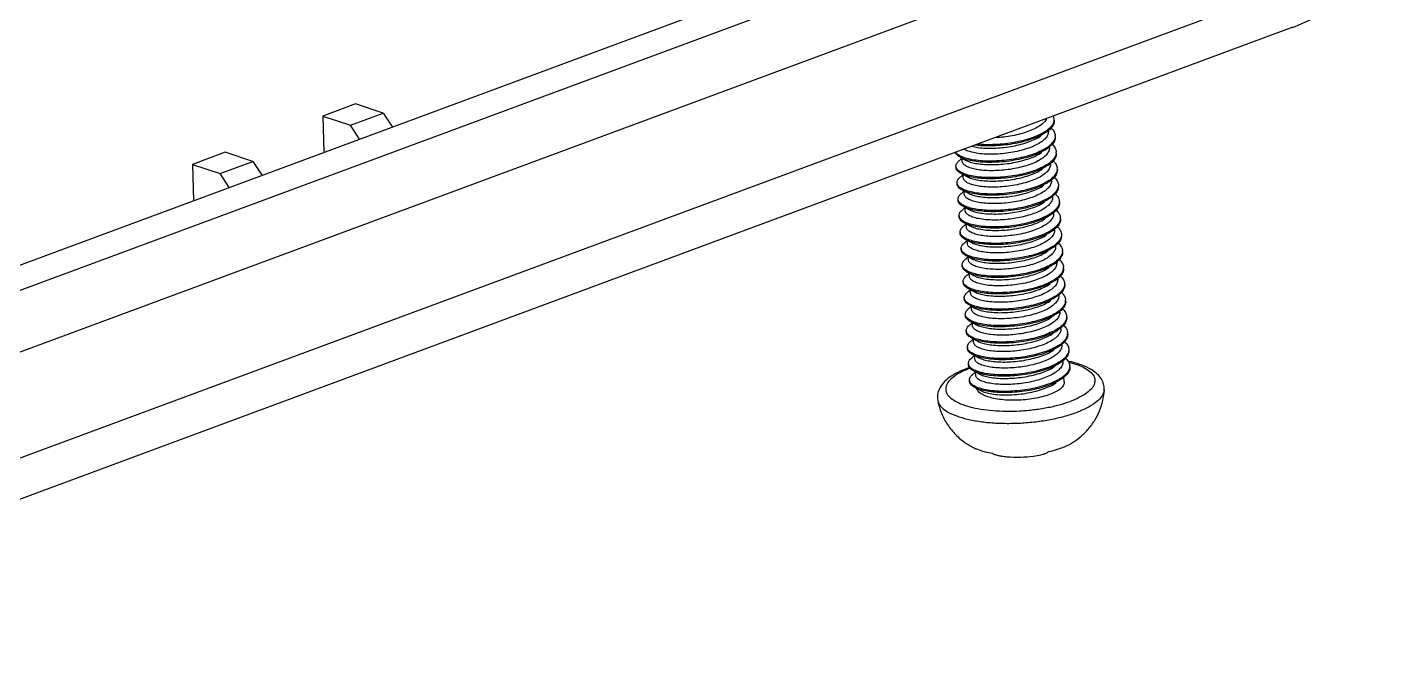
# Model space of a CAD drawing. Header units: millimetres. Extents: x 1751 to 2112, y -224 to 27.
# Drawn here: x 1864.15 to 1892.13, y -198.1 to -185.34 of the extents above; entities that cross this region are included whole.
import ezdxf

# ---------------------------------------------------------------- set-up
doc = ezdxf.new("R2010")
doc.units = ezdxf.units.MM

# ---------------------------------------------------------------- blocks, each defined once
blk = doc.blocks.new('*u4')
at = {"color": 7, "linetype": 'Continuous'}
for p, q in [((53.658, -17.099), (13.625, -31.932)), ((54.498, -17.364), (14.425, -32.212)), ((55.224, -18.497), (15.151, -33.345)), ((55.462, -20.82), (15.292, -35.704)), ((54.983, -21.93), (14.813, -36.815)), ((33.654, -23.675), (32.913, -23.95)), ((33.543, -24.159), (34.284, -23.885)), ((34.284, -23.885), (33.654, -23.675)), ((34.284, -23.885), (34.494, -24.2)), ((32.913, -23.95), (33.543, -24.159)), ((32.913, -23.95), (32.932, -24.779)), ((33.742, -24.479), (33.543, -24.159)), ((49.421, -24.294), (49.42, -24.278)), ((30.689, -24.774), (29.947, -25.049)), ((31.319, -24.984), (30.689, -24.774)), ((49.445, -24.668), (49.444, -24.65)), ((29.947, -25.049), (30.577, -25.258)), ((29.947, -25.049), (29.967, -25.877)), ((30.577, -25.258), (31.319, -24.984)), ((31.319, -24.984), (31.528, -25.299)), ((47.317, -25.095), (47.319, -25.123)), ((47.456, -24.917), (47.422, -24.94)), ((47.456, -24.907), (47.554, -24.958)), ((47.46, -24.981), (47.456, -24.907)), ((49.468, -25.043), (49.467, -25.026)), ((30.776, -25.577), (30.577, -25.258)), ((47.341, -25.469), (47.343, -25.497)), ((47.48, -25.291), (47.446, -25.315)), ((47.479, -25.282), (47.577, -25.332)), ((47.484, -25.356), (47.479, -25.282)), ((49.492, -25.417), (49.491, -25.399)), ((47.504, -25.665), (47.469, -25.689)), ((47.503, -25.656), (47.601, -25.707)), ((47.508, -25.73), (47.503, -25.656)), ((49.515, -25.791), (49.514, -25.774)), ((47.364, -25.843), (47.366, -25.871)), ((47.527, -26.039), (47.493, -26.063)), ((47.527, -26.03), (47.624, -26.081)), ((47.531, -26.104), (47.527, -26.03)), ((47.388, -26.217), (47.39, -26.245)), ((47.551, -26.414), (47.516, -26.437)), ((47.55, -26.404), (47.648, -26.455)), ((47.555, -26.478), (47.55, -26.404)), ((49.539, -26.165), (49.538, -26.149)), ((47.412, -26.591), (47.413, -26.619)), ((49.563, -26.539), (49.562, -26.522)), ((47.435, -26.966), (47.437, -26.994)), ((47.574, -26.788), (47.54, -26.811)), ((47.574, -26.778), (47.672, -26.829)), ((47.578, -26.852), (47.574, -26.778)), ((49.586, -26.914), (49.585, -26.898)), ((47.459, -27.34), (47.461, -27.368)), ((47.598, -27.162), (47.564, -27.186)), ((47.597, -27.153), (47.695, -27.204)), ((47.602, -27.227), (47.597, -27.153)), ((49.61, -27.288), (49.609, -27.27)), ((47.621, -27.536), (47.587, -27.56)), ((47.621, -27.527), (47.719, -27.578)), ((47.626, -27.601), (47.621, -27.527)), ((49.633, -27.662), (49.632, -27.648)), ((47.482, -27.714), (47.484, -27.742)), ((47.645, -27.91), (47.611, -27.934)), ((47.644, -27.901), (47.742, -27.952)), ((47.649, -27.975), (47.644, -27.901)), ((47.506, -28.088), (47.508, -28.116)), ((47.669, -28.285), (47.634, -28.308)), ((47.668, -28.275), (47.766, -28.326)), ((47.673, -28.349), (47.668, -28.275)), ((49.598, -28.036), (49.596, -28.037)), ((49.657, -28.036), (49.656, -28.018)), ((47.53, -28.463), (47.531, -28.491)), ((49.681, -28.41), (49.68, -28.396)), ((47.553, -28.837), (47.555, -28.865)), ((47.692, -28.659), (47.658, -28.683)), ((47.692, -28.65), (47.789, -28.7)), ((47.696, -28.723), (47.692, -28.65)), ((49.704, -28.785), (49.703, -28.766)), ((47.577, -29.211), (47.579, -29.239)), ((47.716, -29.033), (47.682, -29.057)), ((47.715, -29.024), (47.813, -29.075)), ((47.72, -29.098), (47.715, -29.024)), ((49.728, -29.159), (49.727, -29.144)), ((47.739, -29.407), (47.705, -29.431)), ((47.739, -29.398), (47.837, -29.449)), ((47.744, -29.472), (47.739, -29.398)), ((49.751, -29.533), (49.75, -29.515)), ((47.6, -29.585), (47.602, -29.613)), ((47.763, -29.782), (47.729, -29.805)), ((47.762, -29.772), (47.86, -29.823)), ((47.767, -29.846), (47.762, -29.772)), ((47.624, -29.959), (47.626, -29.987)), ((47.777, -30.142), (47.884, -30.197)), ((49.781, -30), (49.774, -29.891)), ((47.688, -31.478), (47.69, -31.479))]:
    blk.add_line(p, q, dxfattribs=at)
blk.add_lwpolyline([(54.983, -21.931), (55.669, -21.63), (56.322, -21.214), (56.819, -20.718), (57.151, -20.127), (57.279, -19.493), (57.27, -19.209)], dxfattribs=at)
for centre, radius, start, end in [((48.983, -23.72), 0.687, 307.4365, 309.4639), ((49.354, -24.028), 0.199, 3.9074, 23.5445), ((49.366, -24.027), 0.188, 353.4701, 3.9199), ((48.922, -23.639), 0.789, 303.5596, 307.3858), ((48.948, -23.702), 0.746, 304.5878, 308.5887), ((48.994, -23.76), 0.672, 308.6499, 309.4129), ((49.387, -24.399), 0.191, 354.9177, 3.2007), ((47.442, -24.694), 0.152, 211.2913, 214.8349), ((48.93, -23.993), 0.814, 303.7715, 307.0373), ((48.928, -24.014), 0.822, 304.6822, 306.3819), ((48.979, -24.084), 0.736, 306.3643, 308.432), ((49.003, -24.088), 0.694, 307.0245, 309.4119), ((49.025, -24.142), 0.662, 308.4537, 309.439), ((49.417, -24.776), 0.184, 355.0694, 3.9917), ((48.968, -24.386), 0.79, 303.533, 307.3411), ((48.997, -24.452), 0.744, 304.5747, 308.5792), ((49.033, -24.472), 0.683, 307.3931, 309.4975), ((49.045, -24.513), 0.666, 308.6435, 309.442), ((49.431, -25.148), 0.194, 355.0031, 3.178), ((47.717, -24.693), 0.608, 244.5047, 245.1552), ((48.975, -24.737), 0.819, 303.7754, 307.011), ((48.985, -24.777), 0.805, 304.6788, 307.0277), ((49.043, -24.828), 0.705, 307.0112, 309.3663), ((49.03, -24.837), 0.729, 307.0323, 308.4299), ((49.068, -24.884), 0.669, 308.4375, 309.3952), ((48.931, -25.009), 0.942, 302.2105, 303.569), ((49.014, -25.132), 0.794, 303.5114, 307.292), ((49.044, -25.2), 0.744, 304.5632, 308.5645), ((49.082, -25.223), 0.679, 307.3454, 309.521), ((49.095, -25.265), 0.662, 308.632, 309.4667), ((47.763, -25.444), 0.605, 244.466, 245.8431), ((49.476, -25.896), 0.196, 355.1073, 3.2055), ((49.042, -25.539), 0.788, 304.668, 307.6855), ((49.081, -25.59), 0.724, 307.7106, 308.4361), ((49.108, -25.625), 0.68, 308.4346, 309.3496), ((49.52, -26.272), 0.176, 355.2115, 4.0403), ((47.811, -26.192), 0.606, 244.4107, 246.5204), ((48.982, -25.764), 0.934, 302.7808, 303.5654), ((49.058, -25.876), 0.798, 303.4966, 307.2398), ((49.091, -25.948), 0.745, 304.5546, 308.5448), ((49.131, -25.973), 0.677, 307.2943, 309.5342), ((49.145, -26.017), 0.658, 308.6156, 309.4872), ((49.08, -26.25), 0.8, 303.7133, 307.5156), ((49.099, -26.301), 0.771, 304.6488, 308.409), ((49.131, -26.318), 0.715, 307.5542, 309.2918), ((49.147, -26.363), 0.693, 308.4492, 309.3054), ((49.568, -27.02), 0.175, 355.0622, 3.9439), ((49.033, -26.518), 0.927, 303.3589, 303.5669), ((49.101, -26.619), 0.805, 303.4909, 307.1857), ((49.137, -26.695), 0.747, 304.5505, 308.5211), ((49.179, -26.723), 0.676, 307.2414, 309.5371), ((49.194, -26.767), 0.655, 308.5953, 309.504), ((49.13, -27.002), 0.795, 303.6833, 307.5039), ((49.151, -27.056), 0.763, 304.6373, 308.5655), ((49.183, -27.072), 0.707, 307.5413, 309.2688), ((49.188, -27.104), 0.702, 308.6158, 309.1001), ((49.195, -27.112), 0.692, 309.1005, 309.2707), ((49.568, -27.394), 0.199, 347.1684, 3.3702), ((47.858, -27.365), 0.55, 241.5163, 243.9594), ((49.15, -27.37), 0.803, 303.8833, 307.1488), ((49.226, -27.471), 0.676, 307.1884, 309.5298), ((49.242, -27.517), 0.653, 308.5706, 309.5175), ((49.617, -28.143), 0.196, 348.7647, 3.5315), ((47.912, -28.1), 0.565, 242.294, 243.9622), ((49.179, -27.753), 0.792, 303.6517, 307.4842), ((49.201, -27.809), 0.757, 304.6267, 308.5807), ((49.231, -27.822), 0.706, 307.5304, 309.3087), ((49.241, -27.86), 0.692, 308.6332, 309.2991), ((49.148, -28.047), 0.889, 303.8438, 304.5435), ((49.29, -28.266), 0.652, 308.5447, 309.5285), ((49.667, -28.892), 0.193, 350.3598, 3.6842), ((49.228, -28.503), 0.79, 303.6195, 307.4572), ((49.253, -28.563), 0.75, 304.6058, 308.5896), ((49.283, -28.576), 0.699, 307.505, 309.3705), ((49.296, -28.618), 0.68, 308.6468, 309.3669), ((47.965, -28.835), 0.579, 243.0482, 243.9728), ((49.206, -28.811), 0.87, 303.8396, 305.1521), ((49.254, -28.879), 0.787, 305.1333, 307.0941), ((49.284, -28.946), 0.739, 306.0673, 308.4396), ((49.318, -28.964), 0.681, 307.0908, 309.4858), ((49.333, -29.009), 0.659, 308.4694, 309.4572), ((48.528, -32.223), 2.707, 109.5057, 110.3286), ((48.454, -31.869), 2.328, 110.4458, 111.6105), ((49.23, -28.873), 0.83, 304.6813, 306.0955), ((49.717, -29.64), 0.191, 351.955, 3.8184), ((48.018, -29.571), 0.594, 243.7809, 243.99), ((47.125, -30.379), 0.226, 189.5679, 194.9172), ((49.403, -30.476), 1.068, 296.7945, 300.5008), ((49.462, -30.579), 0.949, 300.5656, 301.2252), ((48.493, -29.978), 1.703, 241.8327, 244.946)]:
    blk.add_arc(centre, radius, start, end, dxfattribs=at)
for points, start_tangent, end_tangent in [([(49.379, -24.009), (49.369, -24.03), (49.303, -24.11), (49.202, -24.187), (49.071, -24.256)], (-0.418698, -0.908126), (-0.91084, -0.412759)), ([(49.553, -24.048), (49.519, -24.141), (49.441, -24.232), (49.42, -24.251)], (-0.115013, -0.993364), (-0.771874, -0.635776)), ([(49.555, -24.042), (49.554, -24.077), (49.521, -24.169), (49.443, -24.26), (49.421, -24.279)], (0.067235, -0.997737), (-0.77257, -0.634929)), ([(49.479, -24.218), (49.54, -24.285), (49.576, -24.374), (49.577, -24.389)], (0.759089, -0.650986), (0.057023, -0.998373)), ([(47.679, -24.637), (47.822, -24.664), (47.991, -24.679), (48.177, -24.68), (48.37, -24.668), (48.562, -24.642), (48.752, -24.604), (48.93, -24.553), (49.086, -24.492)], (0.970626, -0.240592), (0.91084, 0.412759)), ([(49.372, -24.316), (49.324, -24.347), (49.169, -24.426), (48.984, -24.494), (48.777, -24.551), (48.555, -24.593), (48.327, -24.619), (48.103, -24.629), (47.891, -24.624), (47.754, -24.611)], (-0.822633, -0.568573), (-0.99187, 0.127253)), ([(49.23, -24.369), (49.168, -24.398), (48.983, -24.466), (48.775, -24.523), (48.553, -24.564), (48.326, -24.591), (48.101, -24.601), (47.89, -24.596), (47.813, -24.589)], (-0.898157, -0.439676), (-0.995128, 0.098591)), ([(49.071, -24.256), (48.916, -24.317), (48.742, -24.367), (48.553, -24.406), (48.359, -24.432), (48.206, -24.443)], (-0.91084, -0.412759), (-0.998988, -0.044977)), ([(49.086, -24.492), (49.216, -24.423), (49.247, -24.402)], (0.91084, 0.412759), (0.822476, 0.5688)), ([(49.421, -24.294), (49.42, -24.324), (49.392, -24.405), (49.326, -24.485), (49.225, -24.561), (49.095, -24.63)], (0.066776, -0.997768), (-0.91084, -0.412759)), ([(49.358, -24.297), (49.322, -24.319), (49.23, -24.369)], (-0.832692, -0.553737), (-0.898157, -0.439676)), ([(49.577, -24.416), (49.566, -24.466), (49.511, -24.559), (49.444, -24.625)], (-0.087475, -0.996167), (-0.772246, -0.635324)), ([(49.579, -24.417), (49.568, -24.494), (49.513, -24.587), (49.445, -24.653)], (0.057023, -0.998373), (-0.772246, -0.635324)), ([(47.419, -24.888), (47.387, -24.87), (47.319, -24.809), (47.302, -24.777)], (-0.887027, 0.461717), (-0.337849, 0.9412)), ([(47.429, -24.866), (47.385, -24.842), (47.317, -24.781)], (-0.89856, 0.43885), (-0.571082, 0.820893)), ([(49.396, -24.69), (49.279, -24.759), (49.109, -24.834), (48.913, -24.897), (48.697, -24.946), (48.472, -24.981), (48.245, -25), (48.025, -25.003), (47.822, -24.99), (47.643, -24.962), (47.496, -24.922), (47.419, -24.888)], (-0.822232, -0.569153), (-0.887027, 0.461717)), ([(49.256, -24.742), (49.108, -24.806), (48.911, -24.869), (48.696, -24.918), (48.47, -24.953), (48.243, -24.972), (48.023, -24.975), (47.82, -24.962), (47.642, -24.934), (47.495, -24.894), (47.429, -24.866)], (-0.897253, -0.441518), (-0.89856, 0.43885)), ([(49.095, -24.63), (48.938, -24.691), (48.757, -24.743), (48.564, -24.782), (48.37, -24.807), (48.178, -24.819), (47.993, -24.817), (47.824, -24.801), (47.683, -24.774), (47.571, -24.737), (47.505, -24.703)], (-0.91084, -0.412759), (-0.828357, 0.5602)), ([(47.554, -24.958), (47.586, -24.974), (47.7, -25.011), (47.842, -25.038), (48.01, -25.053), (48.194, -25.054), (48.384, -25.043), (48.579, -25.018), (48.772, -24.979), (48.953, -24.927), (49.11, -24.866)], (0.887223, -0.46134), (0.91084, 0.412759)), ([(49.11, -24.866), (49.241, -24.796), (49.271, -24.777)], (0.91084, 0.412759), (0.822527, 0.568727)), ([(49.444, -24.669), (49.444, -24.695), (49.418, -24.775), (49.353, -24.856), (49.251, -24.934), (49.118, -25.004)], (0.067203, -0.997739), (-0.91084, -0.412759)), ([(49.383, -24.67), (49.277, -24.731), (49.256, -24.742)], (-0.830725, -0.556683), (-0.897253, -0.441518)), ([(49.6, -24.791), (49.569, -24.884), (49.494, -24.975), (49.467, -24.999)], (-0.087037, -0.996205), (-0.771482, -0.636252)), ([(49.602, -24.791), (49.602, -24.82), (49.571, -24.912), (49.496, -25.004), (49.468, -25.028)], (0.068609, -0.997644), (-0.772245, -0.635325)), ([(49.505, -24.594), (49.527, -24.615), (49.586, -24.701), (49.601, -24.763)], (0.752607, -0.65847), (0.068609, -0.997644)), ([(47.318, -25.095), (47.322, -25.057), (47.365, -24.988), (47.422, -24.94)], (-0.057944, 0.99832), (0.823214, 0.567731)), ([(47.324, -25.125), (47.318, -25.095)], (-0.331652, 0.943402), (-0.057944, 0.99832)), ([(47.442, -25.262), (47.373, -25.216), (47.326, -25.153), (47.32, -25.123)], (-0.888809, 0.458277), (-0.057944, 0.99832)), ([(47.455, -25.242), (47.371, -25.188), (47.324, -25.125)], (-0.902586, 0.430509), (-0.331652, 0.943402)), ([(49.419, -25.064), (49.379, -25.09), (49.227, -25.17), (49.043, -25.239), (48.837, -25.296), (48.616, -25.339), (48.388, -25.366), (48.163, -25.378), (47.951, -25.373), (47.758, -25.353), (47.594, -25.319), (47.463, -25.273), (47.442, -25.262)], (-0.822731, -0.568431), (-0.888809, 0.458277)), ([(49.118, -25.004), (48.963, -25.065), (48.789, -25.115), (48.601, -25.154), (48.407, -25.18), (48.215, -25.192), (48.031, -25.192), (47.865, -25.178), (47.722, -25.152), (47.605, -25.116), (47.519, -25.07), (47.471, -25.018), (47.461, -24.981)], (-0.91084, -0.412759), (-0.078599, 0.996906)), ([(49.277, -25.117), (49.225, -25.142), (49.042, -25.211), (48.835, -25.268), (48.614, -25.311), (48.386, -25.338), (48.162, -25.35), (47.949, -25.345), (47.756, -25.325), (47.592, -25.291), (47.462, -25.245)], (-0.898313, -0.439355), (-0.907416, 0.420235)), ([(49.133, -25.24), (49.266, -25.17), (49.295, -25.151)], (0.91084, 0.412759), (0.822555, 0.568686)), ([(49.468, -25.043), (49.467, -25.072), (49.439, -25.153), (49.373, -25.234), (49.272, -25.31), (49.142, -25.379)], (0.066952, -0.997756), (-0.91084, -0.412759)), ([(49.405, -25.045), (49.378, -25.062), (49.277, -25.117)], (-0.83292, -0.553393), (-0.898313, -0.439355)), ([(49.624, -25.165), (49.615, -25.209), (49.563, -25.302), (49.491, -25.373)], (-0.086193, -0.996278), (-0.77273, -0.634735)), ([(49.626, -25.165), (49.617, -25.237), (49.565, -25.33), (49.492, -25.401)], (0.05644, -0.998406), (-0.77273, -0.634735)), ([(49.527, -24.966), (49.584, -25.029), (49.622, -25.117), (49.624, -25.137)], (0.758694, -0.651447), (0.05644, -0.998406)), ([(47.341, -25.469), (47.341, -25.468), (47.36, -25.399), (47.424, -25.331), (47.446, -25.315)], (-0.065577, 0.997848), (0.822622, 0.568589)), ([(47.346, -25.495), (47.341, -25.469)], (-0.32387, 0.946102), (-0.065577, 0.997848)), ([(47.476, -25.614), (47.437, -25.594), (47.367, -25.533), (47.346, -25.495)], (-0.898385, 0.439209), (-0.32387, 0.946102)), ([(49.443, -25.439), (49.335, -25.503), (49.167, -25.578), (48.972, -25.642), (48.758, -25.692), (48.532, -25.728), (48.305, -25.748), (48.085, -25.752), (47.881, -25.74), (47.7, -25.713), (47.551, -25.673), (47.466, -25.637)], (-0.822183, -0.569223), (-0.887311, 0.461171)), ([(49.303, -25.491), (49.166, -25.55), (48.97, -25.614), (48.756, -25.664), (48.531, -25.7), (48.303, -25.72), (48.083, -25.724), (47.879, -25.712), (47.699, -25.685), (47.549, -25.645), (47.476, -25.614)], (-0.897293, -0.441436), (-0.898385, 0.439209)), ([(49.142, -25.379), (48.985, -25.44), (48.804, -25.491), (48.611, -25.53), (48.417, -25.555), (48.225, -25.567), (48.04, -25.565), (47.872, -25.55), (47.73, -25.523), (47.618, -25.486), (47.537, -25.44), (47.493, -25.388), (47.484, -25.355)], (-0.91084, -0.412759), (-0.071519, 0.997439)), ([(47.577, -25.332), (47.614, -25.35), (47.73, -25.387), (47.873, -25.413), (48.041, -25.427), (48.223, -25.428), (48.415, -25.416), (48.61, -25.391), (48.801, -25.352), (48.978, -25.301), (49.133, -25.24)], (0.886989, -0.46179), (0.91084, 0.412759)), ([(49.492, -25.417), (49.491, -25.449), (49.462, -25.529), (49.397, -25.608), (49.296, -25.684), (49.166, -25.753)], (0.064929, -0.99789), (-0.91084, -0.412759)), ([(49.43, -25.418), (49.334, -25.475), (49.303, -25.491)], (-0.830891, -0.556435), (-0.897293, -0.441436)), ([(49.551, -25.342), (49.569, -25.358), (49.631, -25.444), (49.648, -25.511)], (0.753656, -0.657269), (0.069337, -0.997593)), ([(47.466, -25.637), (47.439, -25.622), (47.369, -25.562), (47.343, -25.497)], (-0.887311, 0.461171), (-0.065577, 0.997848)), ([(47.365, -25.843), (47.368, -25.81), (47.408, -25.741), (47.469, -25.689)], (-0.064154, 0.99794), (0.823845, 0.566815)), ([(49.166, -25.753), (49.01, -25.813), (48.836, -25.864), (48.649, -25.902), (48.456, -25.928), (48.265, -25.941), (48.08, -25.94), (47.913, -25.926), (47.77, -25.901), (47.653, -25.865), (47.567, -25.819), (47.518, -25.766), (47.508, -25.73)], (-0.91084, -0.412759), (-0.078082, 0.996947)), ([(47.601, -25.707), (47.643, -25.726), (47.76, -25.762), (47.903, -25.788), (48.07, -25.802), (48.255, -25.802), (48.447, -25.79), (48.639, -25.764), (48.826, -25.725), (49.001, -25.675), (49.157, -25.614)], (0.886737, -0.462275), (0.91084, 0.412759)), ([(49.157, -25.614), (49.287, -25.546), (49.318, -25.525)], (0.91084, 0.412759), (0.822503, 0.568761)), ([(49.515, -25.791), (49.515, -25.819), (49.488, -25.9), (49.421, -25.981), (49.32, -26.058), (49.189, -26.127)], (0.067411, -0.997725), (-0.91084, -0.412759)), ([(49.433, -25.806), (49.324, -25.866)], (-0.84598, -0.533214), (-0.89846, -0.439055)), ([(49.648, -25.538), (49.62, -25.627), (49.547, -25.719), (49.514, -25.747)], (-0.081429, -0.996679), (-0.7712, -0.636593)), ([(49.65, -25.539), (49.65, -25.562), (49.621, -25.655), (49.549, -25.747), (49.516, -25.776)], (0.069337, -0.997593), (-0.771968, -0.635661)), ([(49.574, -25.715), (49.627, -25.772), (49.668, -25.86), (49.671, -25.885)], (0.757925, -0.652341), (0.056704, -0.998391)), ([(49.648, -25.511), (49.648, -25.534), (49.648, -25.538)], (0.069337, -0.997593), (-0.081429, -0.996679)), ([(47.373, -25.877), (47.365, -25.843)], (-0.364819, 0.931078), (-0.064154, 0.99794)), ([(47.49, -26.011), (47.424, -25.968), (47.374, -25.905), (47.367, -25.871)], (-0.88831, 0.459245), (-0.064154, 0.99794)), ([(47.502, -25.99), (47.422, -25.94), (47.373, -25.877)], (-0.902192, 0.431334), (-0.364819, 0.931078)), ([(47.388, -26.217), (47.405, -26.151), (47.466, -26.083), (47.493, -26.063)], (-0.057063, 0.998371), (0.822214, 0.569178)), ([(49.466, -25.813), (49.435, -25.834), (49.284, -25.914), (49.102, -25.984), (48.897, -26.042), (48.676, -26.085), (48.449, -26.114), (48.224, -26.126), (48.01, -26.122), (47.816, -26.103), (47.65, -26.07), (47.517, -26.024), (47.49, -26.011)], (-0.822811, -0.568315), (-0.88831, 0.459245)), ([(49.324, -25.866), (49.282, -25.886), (49.1, -25.956), (48.895, -26.014), (48.674, -26.057), (48.447, -26.085), (48.222, -26.098), (48.008, -26.094), (47.814, -26.075), (47.648, -26.042), (47.515, -25.996)], (-0.89846, -0.439055), (-0.912297, 0.409528)), ([(48.379, -26.311), (48.18, -26.316), (47.994, -26.307), (47.832, -26.284), (47.702, -26.249), (47.606, -26.204), (47.548, -26.15), (47.531, -26.104)], (-0.997917, -0.064511), (-0.084687, 0.996408)), ([(47.624, -26.081), (47.66, -26.098), (47.774, -26.134), (47.917, -26.161), (48.087, -26.176), (48.273, -26.177), (48.465, -26.164), (48.657, -26.139), (48.847, -26.1), (49.024, -26.049), (49.18, -25.989)], (0.88714, -0.4615), (0.91084, 0.412759)), ([(49.18, -25.989), (49.311, -25.92), (49.342, -25.899)], (0.91084, 0.412759), (0.822475, 0.568801)), ([(49.671, -25.913), (49.664, -25.952), (49.614, -26.045), (49.522, -26.135), (49.477, -26.167)], (-0.084605, -0.996415), (-0.831098, -0.556125)), ([(49.673, -25.913), (49.666, -25.98), (49.616, -26.073), (49.539, -26.15)], (0.056704, -0.998391), (-0.773236, -0.634118)), ([(49.598, -26.09), (49.611, -26.102), (49.676, -26.187), (49.695, -26.26)], (0.754697, -0.656074), (0.069278, -0.997597)), ([(47.393, -26.243), (47.388, -26.22), (47.388, -26.217)], (-0.322813, 0.946463), (-0.057063, 0.998371)), ([(47.513, -26.385), (47.492, -26.373), (47.419, -26.314), (47.39, -26.248), (47.39, -26.245)], (-0.887667, 0.460487), (-0.057063, 0.998371)), ([(47.523, -26.363), (47.49, -26.345), (47.417, -26.286), (47.393, -26.243)], (-0.898303, 0.439377), (-0.322813, 0.946463)), ([(48.366, -26.496), (48.145, -26.5), (47.939, -26.489), (47.757, -26.463), (47.606, -26.424), (47.513, -26.385)], (-0.998395, -0.056631), (-0.887667, 0.460487)), ([(48.364, -26.467), (48.143, -26.472), (47.938, -26.461), (47.756, -26.435), (47.604, -26.396), (47.523, -26.363)], (-0.998395, -0.056631), (-0.898303, 0.439377)), ([(49.35, -26.239), (49.224, -26.294), (49.03, -26.359), (48.816, -26.41), (48.591, -26.447), (48.364, -26.467)], (-0.89736, -0.441298), (-0.998395, -0.056631)), ([(49.49, -26.187), (49.392, -26.247), (49.225, -26.322), (49.032, -26.387), (48.818, -26.438), (48.593, -26.475), (48.366, -26.496)], (-0.822175, -0.569235), (-0.998395, -0.056631)), ([(49.189, -26.127), (49.051, -26.182), (48.893, -26.229), (48.724, -26.267), (48.55, -26.294), (48.379, -26.311)], (-0.91084, -0.412759), (-0.997917, -0.064511)), ([(48.394, -26.546), (48.565, -26.53), (48.739, -26.503), (48.908, -26.465), (49.066, -26.418), (49.204, -26.363)], (0.997917, 0.064511), (0.91084, 0.412759)), ([(49.204, -26.363), (49.335, -26.293), (49.365, -26.273)], (0.91084, 0.412759), (0.822521, 0.568734)), ([(49.539, -26.165), (49.538, -26.198), (49.509, -26.277), (49.444, -26.356), (49.343, -26.432), (49.213, -26.501)], (0.064909, -0.997891), (-0.91084, -0.412759)), ([(49.477, -26.167), (49.39, -26.219), (49.35, -26.239)], (-0.831098, -0.556125), (-0.89736, -0.441298)), ([(49.695, -26.287), (49.67, -26.37), (49.6, -26.462), (49.562, -26.496)], (-0.083231, -0.99653), (-0.771031, -0.636798)), ([(49.697, -26.288), (49.697, -26.305), (49.672, -26.398), (49.601, -26.49), (49.563, -26.524)], (0.069278, -0.997597), (-0.771736, -0.635943)), ([(47.412, -26.591), (47.414, -26.562), (47.452, -26.493), (47.516, -26.437)], (-0.070231, 0.997531), (0.824433, 0.56596)), ([(47.421, -26.63), (47.412, -26.591)], (-0.397267, 0.917703), (-0.070231, 0.997531)), ([(47.537, -26.759), (47.476, -26.72), (47.423, -26.658), (47.414, -26.619)], (-0.887806, 0.460218), (-0.070231, 0.997531)), ([(47.549, -26.738), (47.474, -26.692), (47.421, -26.63)], (-0.90162, 0.432528), (-0.397267, 0.917703)), ([(49.514, -26.561), (49.49, -26.577), (49.341, -26.658), (49.161, -26.728), (48.957, -26.787), (48.737, -26.831), (48.509, -26.861), (48.284, -26.874), (48.069, -26.871), (47.874, -26.853), (47.706, -26.821), (47.571, -26.776), (47.537, -26.759)], (-0.822861, -0.568242), (-0.887806, 0.460218)), ([(49.213, -26.501), (49.058, -26.562), (48.883, -26.612), (48.697, -26.651), (48.504, -26.676), (48.312, -26.689), (48.128, -26.689), (47.96, -26.675), (47.817, -26.65), (47.7, -26.613), (47.614, -26.568), (47.565, -26.515), (47.555, -26.478)], (-0.91084, -0.412759), (-0.077904, 0.996961)), ([(49.371, -26.615), (49.339, -26.63), (49.159, -26.7), (48.955, -26.759), (48.735, -26.803), (48.508, -26.833), (48.282, -26.846), (48.068, -26.843), (47.872, -26.825), (47.704, -26.793), (47.569, -26.748)], (-0.898589, -0.438792), (-0.916932, 0.399043)), ([(47.648, -26.455), (47.717, -26.485), (47.847, -26.519), (48.009, -26.543), (48.195, -26.552), (48.394, -26.546)], (0.886775, -0.462201), (0.997917, 0.064511)), ([(47.671, -26.829), (47.708, -26.846), (47.823, -26.883), (47.967, -26.91), (48.134, -26.924), (48.317, -26.925), (48.508, -26.913), (48.704, -26.888), (48.895, -26.849), (49.072, -26.798), (49.228, -26.737)], (0.88701, -0.46175), (0.91084, 0.412759)), ([(49.228, -26.737), (49.359, -26.668), (49.389, -26.648)], (0.91084, 0.412759), (0.822528, 0.568725)), ([(49.562, -26.539), (49.562, -26.567), (49.535, -26.648), (49.469, -26.729), (49.367, -26.806), (49.236, -26.876)], (0.067502, -0.997719), (-0.91084, -0.412759)), ([(49.488, -26.549), (49.371, -26.615)], (-0.840708, -0.541489), (-0.898589, -0.438792)), ([(49.713, -26.695), (49.666, -26.788), (49.584, -26.871)], (-0.248768, -0.968563), (-0.773727, -0.633519)), ([(49.72, -26.662), (49.714, -26.723), (49.668, -26.816), (49.586, -26.899)], (0.057706, -0.998334), (-0.773727, -0.633519)), ([(49.622, -26.464), (49.671, -26.515), (49.714, -26.603), (49.719, -26.634)], (0.756826, -0.653616), (0.057706, -0.998334)), ([(49.719, -26.634), (49.713, -26.695)], (0.057706, -0.998334), (-0.248768, -0.968563)), ([(47.435, -26.966), (47.45, -26.904), (47.509, -26.835), (47.54, -26.812)], (-0.050359, 0.998731), (0.821908, 0.569621)), ([(47.44, -26.992), (47.436, -26.972), (47.435, -26.966)], (-0.318612, 0.947885), (-0.050359, 0.998731)), ([(47.56, -27.133), (47.545, -27.125), (47.469, -27.066), (47.438, -27.001), (47.437, -26.994)], (-0.888069, 0.45971), (-0.050359, 0.998731)), ([(47.57, -27.111), (47.543, -27.097), (47.467, -27.038), (47.44, -26.992)], (-0.898296, 0.43939), (-0.318612, 0.947885)), ([(49.537, -26.936), (49.448, -26.99), (49.283, -27.067), (49.091, -27.132), (48.878, -27.184), (48.654, -27.221), (48.426, -27.243), (48.205, -27.249), (47.998, -27.239), (47.815, -27.214), (47.661, -27.175), (47.56, -27.133)], (-0.822202, -0.569196), (-0.888069, 0.45971)), ([(49.397, -26.988), (49.281, -27.039), (49.089, -27.104), (48.876, -27.156), (48.652, -27.193), (48.424, -27.215), (48.203, -27.221), (47.996, -27.211), (47.813, -27.186), (47.66, -27.147), (47.57, -27.111)], (-0.897453, -0.44111), (-0.898296, 0.43939)), ([(49.236, -26.876), (49.079, -26.937), (48.898, -26.988), (48.704, -27.027), (48.509, -27.052), (48.319, -27.064), (48.136, -27.062), (47.968, -27.047), (47.826, -27.02), (47.713, -26.983), (47.632, -26.938), (47.587, -26.886), (47.579, -26.852)], (-0.91084, -0.412759), (-0.07332, 0.997308)), ([(49.251, -27.111), (49.381, -27.042), (49.413, -27.022)], (0.91084, 0.412759), (0.822506, 0.568757)), ([(49.586, -26.914), (49.585, -26.947), (49.556, -27.027), (49.49, -27.105), (49.39, -27.181), (49.26, -27.25)], (0.064862, -0.997894), (-0.91084, -0.412759)), ([(49.524, -26.915), (49.446, -26.962), (49.397, -26.988)], (-0.831339, -0.555766), (-0.897453, -0.44111)), ([(49.742, -27.035), (49.72, -27.113), (49.652, -27.205), (49.609, -27.244)], (-0.085025, -0.996379), (-0.770975, -0.636865)), ([(49.744, -27.036), (49.745, -27.048), (49.721, -27.141), (49.654, -27.233), (49.61, -27.272)], (0.068344, -0.997662), (-0.771545, -0.636174)), ([(49.645, -26.838), (49.654, -26.846), (49.72, -26.93), (49.742, -27.008)], (0.755737, -0.654876), (0.068344, -0.997662)), ([(47.459, -27.34), (47.46, -27.315), (47.496, -27.246), (47.564, -27.186)], (-0.075522, 0.997144), (0.82486, 0.565337)), ([(47.471, -27.382), (47.459, -27.34)], (-0.428911, 0.903347), (-0.075522, 0.997144)), ([(49.561, -27.31), (49.545, -27.321), (49.398, -27.402), (49.219, -27.473), (49.016, -27.532), (48.797, -27.578), (48.57, -27.608), (48.344, -27.622), (48.129, -27.62), (47.932, -27.603), (47.762, -27.571), (47.625, -27.527), (47.584, -27.508)], (-0.822866, -0.568236), (-0.887365, 0.461068)), ([(49.26, -27.25), (49.105, -27.31), (48.929, -27.361), (48.742, -27.399), (48.55, -27.425), (48.358, -27.438), (48.173, -27.437), (48.004, -27.423), (47.861, -27.397), (47.745, -27.361), (47.66, -27.315), (47.612, -27.262), (47.602, -27.226)], (-0.91084, -0.412759), (-0.075441, 0.99715)), ([(47.695, -27.204), (47.738, -27.223), (47.855, -27.259), (47.998, -27.285), (48.164, -27.298), (48.349, -27.299), (48.541, -27.287), (48.734, -27.261), (48.921, -27.222), (49.096, -27.172), (49.251, -27.111)], (0.886741, -0.462266), (0.91084, 0.412759)), ([(49.61, -27.288), (49.609, -27.32), (49.58, -27.4), (49.514, -27.48), (49.413, -27.556), (49.284, -27.624)], (0.065595, -0.997846), (-0.91084, -0.412759)), ([(49.543, -27.293), (49.418, -27.363)], (-0.835239, -0.549887), (-0.898691, -0.438582)), ([(49.669, -27.213), (49.714, -27.259), (49.76, -27.346), (49.766, -27.382)], (0.755446, -0.655211), (0.059288, -0.998241)), ([(47.584, -27.508), (47.527, -27.472), (47.472, -27.41), (47.461, -27.368)], (-0.887365, 0.461068), (-0.075522, 0.997144)), ([(47.596, -27.487), (47.526, -27.444), (47.471, -27.382)], (-0.900969, 0.433882), (-0.428911, 0.903347)), ([(47.483, -27.714), (47.495, -27.656), (47.551, -27.588), (47.587, -27.56)], (-0.046053, 0.998939), (0.821731, 0.569875)), ([(49.418, -27.363), (49.396, -27.374), (49.218, -27.445), (49.015, -27.504), (48.795, -27.55), (48.568, -27.58), (48.342, -27.594), (48.127, -27.592), (47.93, -27.575), (47.76, -27.543), (47.623, -27.499), (47.596, -27.487)], (-0.898691, -0.438582), (-0.900969, 0.433882)), ([(49.284, -27.624), (49.126, -27.685), (48.946, -27.737), (48.752, -27.776), (48.557, -27.801), (48.367, -27.812), (48.184, -27.811), (48.016, -27.796), (47.874, -27.769), (47.761, -27.732), (47.68, -27.686), (47.635, -27.634), (47.626, -27.601)], (-0.91084, -0.412759), (-0.073877, 0.997267)), ([(47.719, -27.578), (47.755, -27.595), (47.87, -27.631), (48.013, -27.658), (48.182, -27.672), (48.369, -27.674), (48.561, -27.661), (48.752, -27.636), (48.941, -27.597), (49.119, -27.546), (49.275, -27.486)], (0.887111, -0.461557), (0.91084, 0.412759)), ([(49.275, -27.486), (49.405, -27.416), (49.436, -27.396)], (0.91084, 0.412759), (0.822475, 0.568801)), ([(49.633, -27.662), (49.632, -27.696), (49.603, -27.775), (49.537, -27.854), (49.437, -27.929), (49.307, -27.998)], (0.064851, -0.997895), (-0.91084, -0.412759)), ([(49.571, -27.664), (49.502, -27.706), (49.444, -27.736)], (-0.831604, -0.55537), (-0.897567, -0.440877)), ([(49.761, -27.438), (49.717, -27.531), (49.631, -27.62)], (-0.222519, -0.974928), (-0.774162, -0.632987)), ([(49.768, -27.41), (49.763, -27.466), (49.719, -27.559), (49.633, -27.648)], (0.059288, -0.998241), (-0.774162, -0.632987)), ([(49.692, -27.586), (49.695, -27.589), (49.765, -27.673), (49.79, -27.756)], (0.756783, -0.653666), (0.066508, -0.997786)), ([(47.487, -27.74), (47.484, -27.725), (47.483, -27.714)], (-0.313576, 0.949563), (-0.046053, 0.998939)), ([(47.608, -27.882), (47.598, -27.877), (47.52, -27.818), (47.485, -27.753), (47.484, -27.742)], (-0.888498, 0.45888), (-0.046053, 0.998939)), ([(47.596, -27.849), (47.518, -27.79), (47.487, -27.74)], (-0.878807, 0.477177), (-0.313576, 0.949563)), ([(47.506, -28.088), (47.507, -28.067), (47.539, -27.998), (47.611, -27.934)], (-0.079419, 0.996841), (0.82499, 0.565148)), ([(49.584, -27.684), (49.503, -27.734), (49.341, -27.811), (49.15, -27.877), (48.938, -27.93), (48.714, -27.968), (48.487, -27.991), (48.265, -27.997), (48.057, -27.988), (47.872, -27.964), (47.717, -27.926), (47.608, -27.882)], (-0.822257, -0.569116), (-0.888498, 0.45888)), ([(49.444, -27.736), (49.339, -27.783), (49.148, -27.849), (48.937, -27.902), (48.713, -27.94), (48.485, -27.963), (48.263, -27.969), (48.055, -27.96), (47.87, -27.936), (47.715, -27.898), (47.617, -27.859)], (-0.897567, -0.440877), (-0.898347, 0.439286)), ([(49.307, -27.998), (49.152, -28.059), (48.976, -28.109), (48.789, -28.148), (48.597, -28.173), (48.405, -28.186), (48.219, -28.185), (48.05, -28.171), (47.907, -28.145), (47.791, -28.109), (47.706, -28.063), (47.659, -28.01), (47.65, -27.975)], (-0.91084, -0.412759), (-0.074643, 0.99721)), ([(47.742, -27.952), (47.775, -27.967), (47.887, -28.004), (48.029, -28.031), (48.197, -28.046), (48.382, -28.048), (48.573, -28.036), (48.768, -28.011), (48.961, -27.972), (49.141, -27.921), (49.298, -27.86)], (0.887294, -0.461204), (0.91084, 0.412759)), ([(49.298, -27.86), (49.427, -27.792), (49.46, -27.77)], (0.91084, 0.412759), (0.822469, 0.568809)), ([(49.789, -27.784), (49.77, -27.856), (49.705, -27.948), (49.656, -27.992)], (-0.086364, -0.996264), (-0.771033, -0.636795)), ([(49.791, -27.785), (49.792, -27.791), (49.771, -27.884), (49.706, -27.976), (49.658, -28.021)], (0.066508, -0.997786), (-0.77139, -0.636363)), ([(49.717, -27.962), (49.757, -28.002), (49.806, -28.089), (49.813, -28.131)], (0.753838, -0.65706), (0.061258, -0.998122)), ([(49.79, -27.756), (49.79, -27.763), (49.789, -27.784)], (0.066508, -0.997786), (-0.086364, -0.996264)), ([(47.52, -28.134), (47.506, -28.088)], (-0.459669, 0.88809), (-0.079419, 0.996841)), ([(47.631, -28.256), (47.579, -28.224), (47.521, -28.162), (47.508, -28.116)], (-0.887032, 0.461708), (-0.079419, 0.996841)), ([(47.643, -28.235), (47.577, -28.196), (47.52, -28.134)], (-0.900317, 0.435234), (-0.459669, 0.88809)), ([(49.608, -28.058), (49.599, -28.064), (49.455, -28.146), (49.278, -28.218), (49.076, -28.278), (48.858, -28.324), (48.631, -28.355), (48.405, -28.37), (48.188, -28.369), (47.99, -28.353), (47.818, -28.322), (47.68, -28.278), (47.631, -28.256)], (-0.822806, -0.568322), (-0.887032, 0.461708)), ([(49.465, -28.112), (49.453, -28.118), (49.276, -28.189), (49.074, -28.25), (48.856, -28.296), (48.629, -28.327), (48.403, -28.342), (48.186, -28.341), (47.988, -28.325), (47.817, -28.294), (47.678, -28.25), (47.643, -28.235)], (-0.898757, -0.438446), (-0.900317, 0.435234)), ([(47.766, -28.326), (47.802, -28.343), (47.917, -28.38), (48.061, -28.406), (48.228, -28.421), (48.411, -28.422), (48.602, -28.41), (48.797, -28.385), (48.989, -28.346), (49.166, -28.295), (49.322, -28.234)], (0.88703, -0.461712), (0.91084, 0.412759)), ([(49.322, -28.234), (49.453, -28.164), (49.483, -28.145)], (0.91084, 0.412759), (0.822528, 0.568725)), ([(49.657, -28.036), (49.657, -28.062), (49.63, -28.143), (49.564, -28.225), (49.462, -28.303), (49.331, -28.372)], (0.067526, -0.997718), (-0.91084, -0.412759)), ([(49.596, -28.037), (49.465, -28.112)], (-0.830608, -0.556857), (-0.898757, -0.438446)), ([(49.65, -28.027), (49.608, -28.058)], (-0.781802, -0.623527), (-0.822806, -0.568322)), ([(49.81, -28.181), (49.768, -28.274), (49.683, -28.364), (49.678, -28.368)], (-0.195832, -0.980637), (-0.773641, -0.633624)), ([(49.815, -28.159), (49.811, -28.209), (49.77, -28.302), (49.685, -28.392), (49.68, -28.396)], (0.061258, -0.998122), (-0.773836, -0.633386)), ([(47.53, -28.462), (47.54, -28.409), (47.594, -28.34), (47.634, -28.308)], (-0.044312, 0.999018), (0.821711, 0.569905)), ([(47.534, -28.488), (47.532, -28.477), (47.53, -28.462)], (-0.307664, 0.951495), (-0.044312, 0.999018)), ([(47.655, -28.63), (47.651, -28.628), (47.57, -28.57), (47.533, -28.505), (47.532, -28.491)], (-0.888937, 0.458029), (-0.044312, 0.999018)), ([(47.649, -28.6), (47.568, -28.542), (47.534, -28.488)], (-0.885278, 0.465062), (-0.307664, 0.951495)), ([(49.632, -28.432), (49.559, -28.478), (49.399, -28.555), (49.209, -28.622), (48.999, -28.675), (48.775, -28.715), (48.547, -28.738), (48.325, -28.746), (48.116, -28.738), (47.929, -28.714), (47.772, -28.677), (47.655, -28.63)], (-0.822335, -0.569003), (-0.888937, 0.458029)), ([(49.491, -28.485), (49.397, -28.527), (49.207, -28.594), (48.997, -28.647), (48.773, -28.687), (48.546, -28.71), (48.323, -28.718), (48.114, -28.71), (47.927, -28.686), (47.77, -28.649), (47.664, -28.608)], (-0.897701, -0.440606), (-0.898441, 0.439094)), ([(49.331, -28.372), (49.175, -28.433), (48.996, -28.484), (48.803, -28.524), (48.608, -28.549), (48.417, -28.561), (48.235, -28.559), (48.068, -28.545), (47.925, -28.518), (47.81, -28.481), (47.728, -28.436), (47.682, -28.384), (47.673, -28.349)], (-0.91084, -0.412759), (-0.075944, 0.997112)), ([(49.346, -28.608), (49.476, -28.539), (49.507, -28.519)], (0.91084, 0.412759), (0.822509, 0.568753)), ([(49.68, -28.411), (49.679, -28.444), (49.65, -28.524), (49.584, -28.603), (49.484, -28.678), (49.354, -28.747)], (0.06516, -0.997875), (-0.91084, -0.412759)), ([(49.618, -28.412), (49.557, -28.45), (49.491, -28.485)], (-0.831883, -0.554951), (-0.897701, -0.440606)), ([(49.836, -28.532), (49.819, -28.599), (49.757, -28.691), (49.652, -28.779)], (-0.087788, -0.996139), (-0.823681, -0.567054)), ([(49.839, -28.533), (49.839, -28.534), (49.821, -28.627), (49.759, -28.719), (49.705, -28.769)], (0.063811, -0.997962), (-0.771262, -0.636518)), ([(49.739, -28.335), (49.809, -28.417), (49.837, -28.505)], (0.757847, -0.652432), (0.063811, -0.997962)), ([(49.837, -28.505), (49.837, -28.506), (49.836, -28.532)], (0.063811, -0.997962), (-0.087788, -0.996139)), ([(47.553, -28.837), (47.554, -28.82), (47.583, -28.751), (47.658, -28.683)], (-0.081389, 0.996682), (0.824675, 0.565608)), ([(47.569, -28.886), (47.553, -28.837)], (-0.489477, 0.872016), (-0.081389, 0.996682)), ([(47.678, -29.005), (47.631, -28.976), (47.571, -28.915), (47.555, -28.865)], (-0.886815, 0.462124), (-0.081368, 0.996684)), ([(47.69, -28.983), (47.629, -28.948), (47.569, -28.886)], (-0.899722, 0.436463), (-0.489477, 0.872016)), ([(47.974, -28.898), (47.852, -28.863), (47.761, -28.817), (47.709, -28.763), (47.697, -28.723)], (-0.976394, 0.215999), (-0.08082, 0.996729)), ([(47.789, -28.7), (47.832, -28.72), (47.949, -28.756), (48.092, -28.782), (48.259, -28.795), (48.443, -28.796), (48.635, -28.784), (48.828, -28.758), (49.015, -28.719), (49.19, -28.669), (49.346, -28.608)], (0.886745, -0.462259), (0.91084, 0.412759)), ([(49.512, -28.86), (49.509, -28.861), (49.334, -28.934), (49.134, -28.995), (48.916, -29.042), (48.69, -29.074), (48.463, -29.09), (48.246, -29.09), (48.047, -29.075), (47.873, -29.045)], (-0.898779, -0.438402), (-0.974062, 0.226283)), ([(49.655, -28.807), (49.654, -28.808), (49.511, -28.889), (49.336, -28.962), (49.136, -29.023), (48.918, -29.07), (48.691, -29.102), (48.465, -29.118), (48.248, -29.118), (48.048, -29.103), (47.875, -29.073)], (-0.82266, -0.568533), (-0.974062, 0.226283)), ([(49.354, -28.747), (49.202, -28.806), (49.03, -28.856), (48.847, -28.894), (48.66, -28.92), (48.472, -28.934), (48.288, -28.935), (48.119, -28.922), (47.974, -28.898)], (-0.91084, -0.412759), (-0.976394, 0.215999)), ([(49.369, -28.982), (49.499, -28.913), (49.53, -28.893)], (0.91084, 0.412759), (0.822476, 0.568801)), ([(49.704, -28.785), (49.704, -28.811), (49.677, -28.892), (49.611, -28.973), (49.509, -29.051), (49.378, -29.121)], (0.067444, -0.997723), (-0.91084, -0.412759)), ([(49.643, -28.786), (49.512, -28.86)], (-0.830544, -0.556953), (-0.898779, -0.438402)), ([(49.697, -28.776), (49.655, -28.807)], (-0.782078, -0.623181), (-0.82266, -0.568533)), ([(49.862, -28.907), (49.86, -28.949), (49.823, -29.041), (49.742, -29.132), (49.727, -29.144)], (0.064549, -0.997915), (-0.773083, -0.634305)), ([(49.765, -28.711), (49.8, -28.746), (49.851, -28.833), (49.86, -28.879)], (0.752057, -0.659099), (0.063402, -0.997988)), ([(47.577, -29.211), (47.586, -29.161), (47.636, -29.093), (47.682, -29.057)], (-0.045041, 0.998985), (0.821861, 0.569688)), ([(47.582, -29.237), (47.58, -29.23), (47.577, -29.211)], (-0.30159, 0.953438), (-0.045041, 0.998985)), ([(47.875, -29.073), (47.734, -29.03), (47.678, -29.005)], (-0.974062, 0.226283), (-0.886815, 0.462124)), ([(47.873, -29.045), (47.732, -29.002), (47.69, -28.983)], (-0.974062, 0.226283), (-0.899722, 0.436463)), ([(49.679, -29.181), (49.62, -29.218), (49.463, -29.296), (49.276, -29.364), (49.068, -29.419), (48.846, -29.46), (48.618, -29.485), (48.395, -29.494), (48.185, -29.488), (47.996, -29.466), (47.835, -29.43), (47.71, -29.383), (47.702, -29.379)], (-0.822495, -0.568772), (-0.889406, 0.457118)), ([(49.378, -29.121), (49.222, -29.181), (49.044, -29.233), (48.852, -29.272), (48.657, -29.297), (48.466, -29.309), (48.284, -29.308), (48.117, -29.293), (47.973, -29.267), (47.858, -29.23), (47.776, -29.184), (47.73, -29.133), (47.72, -29.098)], (-0.91084, -0.412759), (-0.07646, 0.997073)), ([(47.813, -29.075), (47.867, -29.099), (47.989, -29.134)], (0.886371, -0.462975), (0.976394, -0.215999)), ([(47.989, -29.134), (48.134, -29.158), (48.302, -29.17), (48.486, -29.17), (48.674, -29.156), (48.86, -29.13), (49.045, -29.092), (49.217, -29.042), (49.369, -28.982)], (0.976394, -0.215999), (0.91084, 0.412759)), ([(49.728, -29.159), (49.727, -29.192), (49.697, -29.272), (49.631, -29.351), (49.531, -29.426), (49.401, -29.495)], (0.065316, -0.997865), (-0.91084, -0.412759)), ([(49.665, -29.161), (49.613, -29.193), (49.538, -29.233)], (-0.832167, -0.554524), (-0.897848, -0.440305)), ([(49.858, -28.924), (49.819, -29.017), (49.736, -29.107), (49.726, -29.116)], (-0.168752, -0.985658), (-0.772942, -0.634476)), ([(49.786, -29.083), (49.853, -29.16), (49.884, -29.249), (49.884, -29.253)], (0.758751, -0.65138), (0.060734, -0.998154)), ([(47.702, -29.379), (47.624, -29.326), (47.583, -29.262), (47.579, -29.239)], (-0.889406, 0.457118), (-0.047942, 0.99885)), ([(47.702, -29.352), (47.619, -29.294), (47.582, -29.237)], (-0.891368, 0.453281), (-0.30159, 0.953438)), ([(47.601, -29.585), (47.6, -29.572), (47.628, -29.503), (47.699, -29.435), (47.705, -29.431)], (-0.081054, 0.99671), (0.824131, 0.5664)), ([(49.538, -29.233), (49.454, -29.271), (49.266, -29.338), (49.057, -29.393), (48.834, -29.433), (48.606, -29.458), (48.383, -29.466), (48.173, -29.459), (47.985, -29.436), (47.826, -29.4), (47.711, -29.356)], (-0.897848, -0.440305), (-0.898566, 0.438838)), ([(49.401, -29.495), (49.246, -29.556), (49.068, -29.607), (48.879, -29.645), (48.688, -29.671), (48.496, -29.683), (48.309, -29.682), (48.139, -29.667), (47.996, -29.641), (47.882, -29.604), (47.798, -29.558), (47.752, -29.505), (47.744, -29.472)], (-0.91084, -0.412759), (-0.071708, 0.997426)), ([(47.837, -29.449), (47.869, -29.464), (47.981, -29.501), (48.123, -29.528), (48.292, -29.543), (48.477, -29.545), (48.668, -29.533), (48.863, -29.508), (49.055, -29.469), (49.236, -29.418), (49.393, -29.357)], (0.887302, -0.461188), (0.91084, 0.412759)), ([(49.393, -29.357), (49.523, -29.287), (49.554, -29.267)], (0.91084, 0.412759), (0.822497, 0.568769)), ([(49.751, -29.533), (49.751, -29.56), (49.724, -29.641), (49.658, -29.722), (49.556, -29.8), (49.425, -29.869)], (0.067107, -0.997746), (-0.91084, -0.412759)), ([(49.69, -29.534), (49.566, -29.605), (49.563, -29.607)], (-0.830547, -0.556948), (-0.897257, -0.441509)), ([(49.884, -29.281), (49.869, -29.342), (49.809, -29.434), (49.751, -29.489)], (-0.088392, -0.996086), (-0.771472, -0.636263)), ([(49.886, -29.281), (49.873, -29.362), (49.818, -29.454), (49.752, -29.518)], (0.057726, -0.998332), (-0.772045, -0.635568)), ([(49.812, -29.459), (49.843, -29.489), (49.897, -29.576), (49.907, -29.628)], (0.752418, -0.658686), (0.065496, -0.997853)), ([(50.692, -30.177), (50.678, -30.047), (50.619, -29.919), (50.511, -29.799), (50.35, -29.69), (50.136, -29.599), (49.891, -29.531), (49.867, -29.526)], (0.051174, 0.99869), (-0.97835, 0.206957)), ([(49.884, -29.253), (49.884, -29.281)], (0.060734, -0.998154), (-0.088392, -0.996086)), ([(47.588, -29.685), (47.36, -29.784), (47.166, -29.901), (47.027, -30.027), (46.94, -30.157), (46.9, -30.288), (46.903, -30.416)], (-0.9377, -0.347446), (0.176199, -0.984354)), ([(47.596, -29.704), (47.433, -29.778), (47.267, -29.88), (47.152, -29.988), (47.093, -30.099), (47.091, -30.208), (47.147, -30.313), (47.259, -30.409), (47.422, -30.494), (47.632, -30.563), (47.881, -30.616), (48.161, -30.65), (48.462, -30.664), (48.774, -30.657), (49.086, -30.63), (49.388, -30.584), (49.669, -30.52), (49.92, -30.441)], (-0.929644, -0.36846), (0.9377, 0.347446)), ([(47.619, -29.639), (47.601, -29.585)], (-0.518224, 0.855245), (-0.081054, 0.99671)), ([(47.625, -29.674), (47.602, -29.613)], (-0.568151, 0.822925), (-0.073635, 0.997285)), ([(47.736, -29.731), (47.682, -29.7), (47.619, -29.639)], (-0.899218, 0.4375), (-0.518224, 0.855245)), ([(47.624, -29.959), (47.631, -29.914), (47.679, -29.845), (47.729, -29.805)], (-0.047934, 0.99885), (0.822183, 0.569223)), ([(47.639, -29.692), (47.625, -29.674)], (-0.677391, 0.735623), (-0.568151, 0.822925)), ([(47.726, -29.753), (47.693, -29.734), (47.639, -29.692)], (-0.886994, 0.461781), (-0.677391, 0.735623)), ([(49.702, -29.555), (49.582, -29.626), (49.412, -29.7), (49.215, -29.763), (49, -29.812), (48.774, -29.846), (48.548, -29.865), (48.329, -29.868), (48.126, -29.855), (47.948, -29.827), (47.802, -29.786), (47.726, -29.753)], (-0.822268, -0.5691), (-0.886994, 0.461781)), ([(49.563, -29.607), (49.393, -29.678), (49.194, -29.74), (48.977, -29.788), (48.75, -29.821), (48.524, -29.838), (48.306, -29.839), (48.105, -29.824), (47.93, -29.795), (47.787, -29.753), (47.736, -29.731)], (-0.897257, -0.441509), (-0.899218, 0.4375)), ([(49.425, -29.869), (49.27, -29.93), (49.094, -29.98), (48.903, -30.02), (48.708, -30.045), (48.517, -30.057), (48.334, -30.056), (48.168, -30.042), (48.024, -30.016), (47.908, -29.98), (47.824, -29.934), (47.778, -29.882), (47.768, -29.846)], (-0.91084, -0.412759), (-0.07794, 0.996958)), ([(47.86, -29.823), (47.896, -29.84), (48.011, -29.877), (48.155, -29.903), (48.322, -29.918), (48.504, -29.919), (48.696, -29.907), (48.891, -29.882), (49.083, -29.842), (49.261, -29.791), (49.416, -29.731)], (0.88705, -0.461674), (0.91084, 0.412759)), ([(49.416, -29.731), (49.548, -29.661), (49.578, -29.641)], (0.91084, 0.412759), (0.822529, 0.568723)), ([(49.906, -29.667), (49.87, -29.76), (49.789, -29.851), (49.773, -29.864)], (-0.141323, -0.989964), (-0.772345, -0.635204)), ([(49.909, -29.656), (49.909, -29.682), (49.879, -29.775), (49.805, -29.866), (49.775, -29.892)], (0.068908, -0.997623), (-0.772127, -0.635469)), ([(49.883, -29.55), (49.934, -29.563), (50.143, -29.633), (50.307, -29.717), (50.419, -29.813), (50.475, -29.918), (50.473, -30.028), (50.414, -30.138), (50.299, -30.247), (50.132, -30.349), (49.92, -30.441)], (0.97197, -0.235105), (-0.9377, -0.347446)), ([(47.629, -29.985), (47.628, -29.982), (47.624, -29.959)], (-0.296159, 0.955139), (-0.047934, 0.99885)), ([(47.749, -30.127), (47.683, -30.084), (47.633, -30.021), (47.626, -29.987)], (-0.888435, 0.459003), (-0.062811, 0.998025)), ([(47.756, -30.103), (47.67, -30.046), (47.629, -29.985)], (-0.89711, 0.441807), (-0.296159, 0.955139)), ([(49.726, -29.929), (49.69, -29.953), (49.538, -30.033), (49.356, -30.102), (49.15, -30.159), (48.93, -30.203), (48.703, -30.23), (48.478, -30.242), (48.265, -30.238), (48.072, -30.219), (47.906, -30.185), (47.775, -30.14), (47.749, -30.127)], (-0.822769, -0.568376), (-0.888435, 0.459003)), ([(49.584, -29.982), (49.512, -30.015), (49.325, -30.083), (49.117, -30.139), (48.894, -30.18), (48.667, -30.205), (48.443, -30.215), (48.232, -30.208), (48.043, -30.187), (47.882, -30.151), (47.758, -30.104)], (-0.898005, -0.439986), (-0.898717, 0.438529)), ([(49.781, -30), (49.766, -30.069), (49.71, -30.141), (49.616, -30.209), (49.486, -30.272), (49.327, -30.325), (49.146, -30.368), (48.949, -30.398), (48.745, -30.414), (48.543, -30.415), (48.351, -30.402), (48.177, -30.374), (48.028, -30.333), (47.911, -30.281), (47.83, -30.22), (47.789, -30.152), (47.788, -30.148)], (0.058768, -0.998272), (-0.226051, 0.974115)), ([(47.884, -30.197), (47.908, -30.209), (48.025, -30.249), (48.174, -30.277), (48.349, -30.292), (48.541, -30.293), (48.743, -30.279), (48.947, -30.25), (49.143, -30.207), (49.324, -30.152), (49.481, -30.085), (49.601, -30.016)], (0.888814, -0.458269), (0.822119, 0.569316)), ([(49.712, -29.91), (49.669, -29.937), (49.584, -29.982)], (-0.832445, -0.554107), (-0.898005, -0.439986)), ([(49.773, -29.864), (49.712, -29.91)], (-0.772345, -0.635204), (-0.832445, -0.554107)), ([(49.775, -29.892), (49.726, -29.929)], (-0.772127, -0.635469), (-0.822769, -0.568376)), ([(46.903, -30.416), (46.975, -30.678), (47.104, -30.937), (47.287, -31.173), (47.511, -31.368), (47.688, -31.478)], (0.176199, -0.984354), (0.880964, -0.473183)), ([(46.907, -30.437), (46.969, -30.549), (47.093, -30.657), (47.276, -30.751), (47.51, -30.829), (47.789, -30.888), (48.101, -30.926), (48.437, -30.941), (48.786, -30.934), (49.134, -30.904), (49.471, -30.852), (49.786, -30.781), (50.066, -30.692)], (0.257439, -0.966295), (0.9377, 0.347446)), ([(49.954, -31.391), (49.986, -31.371), (50.162, -31.239), (50.333, -31.069), (50.477, -30.871), (50.586, -30.654), (50.659, -30.421), (50.692, -30.177)], (0.850452, 0.526053), (0.051174, 0.99869)), ([(50.692, -30.177), (50.683, -30.23), (50.617, -30.354), (50.489, -30.475), (50.303, -30.589), (50.066, -30.692)], (-0.04909, -0.998794), (-0.9377, -0.347446)), ([(48.157, -31.631), (47.971, -31.591), (47.813, -31.538), (47.772, -31.52)], (-0.986446, 0.164088), (-0.9061, 0.423064)), ([(48.157, -31.631), (48.235, -31.66), (48.316, -31.68), (48.355, -31.687)], (0.913119, -0.407693), (0.990878, -0.134764)), ([(48.355, -31.687), (48.478, -31.7), (48.786, -31.709), (49.084, -31.685), (49.249, -31.658)], (0.990908, -0.134543), (0.981088, 0.193562)), ([(49.249, -31.658), (49.304, -31.644), (49.372, -31.618), (49.435, -31.583)], (0.980991, 0.194055), (0.84321, 0.537584)), ([(49.435, -31.583), (49.588, -31.543), (49.727, -31.497)], (0.974672, 0.223638), (0.9377, 0.347446)), ([(49.727, -31.497), (49.85, -31.446), (49.884, -31.429)], (0.9377, 0.347446), (0.892109, 0.451821))]:
    blk.add_spline(points, degree=3, dxfattribs=dict(at, start_tangent=start_tangent, end_tangent=end_tangent))
blk = doc.blocks.new('*u6')
blk.add_blockref('*u4', (-12.622, 37.162))

msp = doc.modelspace()

# ---------------------------------------------------------------- block references
at = {"xscale": 0.9, "yscale": 0.9, "zscale": 0.9}
msp.add_blockref('*u6', (1851.941, -199.046), dxfattribs=at)

doc.saveas('drawing.dxf')
